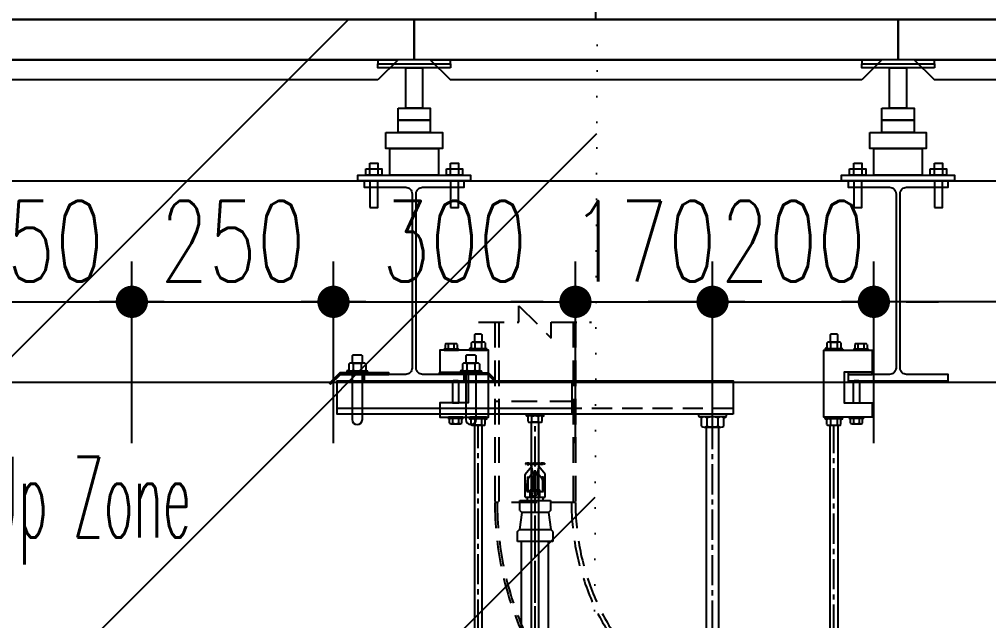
# Model space of a CAD drawing. Header units: millimetres. Extents: x -192235 to 515711, y 45168 to 947868.
# Drawn here: x 115711 to 116912, y 465955 to 466700 of the extents above; entities that cross this region are included whole.
import ezdxf
from ezdxf.enums import TextEntityAlignment as Align

# ---------------------------------------------------------------- set-up
doc = ezdxf.new("R2010")
doc.units = ezdxf.units.MM
doc.header["$LTSCALE"] = 1000
doc.header["$PDMODE"] = 1
for name, pattern in [('CENTER2', [1.125, 0.75, -0.125, 0.125, -0.125]), ('DOT2', [3.175, 0, -3.175]), ('HIDDEN', [0.375, 0.25, -0.125]), ('HIDDEN2', [4.7625, 3.175, -1.5875])]:
    doc.linetypes.add(name, pattern=pattern)
for name, color, linetype in [('0-LEVEL LINE', 4, 'DOT2'), ('0-tool', 1, 'Continuous'), ('FS-EQ', 10, 'Continuous'), ('FS-LINE', 10, 'Continuous'), ('FS-Support-1', 2, 'Continuous'), ('Hook-up', 130, 'HIDDEN2'), ('M-DIM', 1, 'Continuous'), ('SM-SEC-Cm$0$SUPPORT', 2, 'Continuous'), ('SUPPORT', 2, 'Continuous'), ('TPH12-SEC-@20-1$0$KABE1', 252, 'Continuous'), ('TPH12-SEC-@20-1$0$STEEL-NEDA', 252, 'Continuous'), ('TPH12-SEC-@20-1$0$STEEL3', 252, 'Continuous'), ('YCD-Xfa-Sec-24$0$Raised Floor', 1, 'Continuous')]:
    doc.layers.add(name, color=color, linetype=linetype)
doc.styles.add('aa-txt', font='simplex.shx', dxfattribs={"width": 0.7, "bigfont": 'chineset.shx'})
doc.styles.add('ROMAND', font='romand', dxfattribs={"height": 5})
doc.dimstyles.new('50-DIM', dxfattribs={"dimscale": 50, "dimtxt": 2, "dimasz": 0.8, "dimexe": 1, "dimexo": 1, "dimgap": 0.5, "dimtad": 1, "dimdec": 0, "dimdsep": 46, "dimtxsty": 'aa-txt', "dimblk": 'DOT', "dimcen": 5, "dimclrd": 256, "dimclre": 256, "dimclrt": 256, "dimadec": 0, "dimazin": 0, "dimtfac": 1, "dimtdec": 0, "dimtix": 1, "dimtmove": 2, "dimatfit": 3, "dimldrblk": 'DOT', "dimfxl": 1, "dimtolj": 1, "dimtzin": 0, "dimarcsym": 0})

# ---------------------------------------------------------------- blocks, each defined once
blk = doc.blocks.new('TPH12-SEC-@20-1')
at = {"layer": 'TPH12-SEC-@20-1$0$KABE1'}
blk.add_lwpolyline([(115600, 466700), (115600, 466500), (119200, 466500), (119200, 466700), (115600, 466700)], dxfattribs=at)
at = {"layer": 'TPH12-SEC-@20-1$0$STEEL-NEDA'}
for points in [[(116262, 466500), (116138, 466500), (116138, 466492), (116189.5, 466492, -0.414214), (116197.5, 466484), (116197.5, 466268, -0.414214), (116189.5, 466260), (116138, 466260), (116138, 466252), (116262, 466252), (116262, 466260), (116210.5, 466260, -0.414214), (116202.5, 466268), (116202.5, 466484, -0.414214), (116210.5, 466492), (116262, 466492)], [(116862, 466500), (116738, 466500), (116738, 466492), (116789.5, 466492, -0.414214), (116797.5, 466484), (116797.5, 466268, -0.414214), (116789.5, 466260), (116738, 466260), (116738, 466252), (116862, 466252), (116862, 466260), (116810.5, 466260, -0.414214), (116802.5, 466268), (116802.5, 466484, -0.414214), (116810.5, 466492), (116862, 466492)]]:
    blk.add_lwpolyline(points, format="xyb", close=True, dxfattribs=at)
at = {"layer": 'TPH12-SEC-@20-1$0$STEEL3'}
blk.add_line((130000, 466250), (115000, 466250), dxfattribs=at)
blk = doc.blocks.new('DOT')
at = {"color": 0}
blk.add_line((-1, 0), (1, 0), dxfattribs=at)
at = {"color": 3, "const_width": 0.5}
blk.add_lwpolyline([(-0.25, 0, 1), (0.25, 0, 1)], format="xyb", close=True, dxfattribs=at)
blk = doc.blocks.new('*D211')
at = {"layer": 'DEFPOINTS', "color": 0, "transparency": 16777216}
for p in [(116100, 466350), (115850, 466125), (116100, 466125)]:
    blk.add_point(p, dxfattribs=at)
at = {"layer": 'M-DIM', "lineweight": -2, "transparency": 16777216}
for p, q in [((115850, 466175), (115850, 466400)), ((116100, 466175), (116100, 466400)), ((115890, 466350), (116060, 466350))]:
    blk.add_line(p, q, dxfattribs=at)
at = {"layer": 'M-DIM', "lineweight": -2, "transparency": 16777216, "xscale": 40, "yscale": 40, "zscale": 40, "rotation": 180}
blk.add_blockref('DOT', (115850, 466350), dxfattribs=at)
at = {"layer": 'M-DIM', "lineweight": -2, "transparency": 16777216, "xscale": 40, "yscale": 40, "zscale": 40}
blk.add_blockref('DOT', (116100, 466350), dxfattribs=at)
at = {"layer": 'M-DIM', "transparency": 16777216, "insert": (115975, 466425), "char_height": 100, "attachment_point": 5, "style": 'aa-txt'}
blk.add_mtext('\\A1;250', dxfattribs=at)
blk = doc.blocks.new('_Dot')
at = {"color": 0, "linetype": 'ByBlock', "lineweight": -2}
blk.add_line((-0.5, 0), (-1, 0), dxfattribs=at)
at = {"color": 0, "linetype": 'ByBlock', "const_width": 0.5}
blk.add_lwpolyline([(-0.25, 0, 1), (0.25, 0, 1)], format="xyb", close=True, dxfattribs=at)
blk = doc.blocks.new('*D213')
at = {"layer": 'DEFPOINTS', "color": 0, "transparency": 16777216}
for p in [(115850, 466350), (115600, 466125), (115850, 466125)]:
    blk.add_point(p, dxfattribs=at)
at = {"layer": 'M-DIM', "lineweight": -2, "transparency": 16777216}
for p, q in [((115600, 466175), (115600, 466400)), ((115850, 466175), (115850, 466400)), ((115640, 466350), (115810, 466350))]:
    blk.add_line(p, q, dxfattribs=at)
at = {"layer": 'M-DIM', "lineweight": -2, "transparency": 16777216, "xscale": 40, "yscale": 40, "zscale": 40, "rotation": 180}
blk.add_blockref('DOT', (115600, 466350), dxfattribs=at)
at = {"layer": 'M-DIM', "lineweight": -2, "transparency": 16777216, "xscale": 40, "yscale": 40, "zscale": 40}
blk.add_blockref('DOT', (115850, 466350), dxfattribs=at)
at = {"layer": 'M-DIM', "transparency": 16777216, "insert": (115725, 466425), "char_height": 100, "attachment_point": 5, "style": 'aa-txt'}
blk.add_mtext('\\A1;250', dxfattribs=at)
blk = doc.blocks.new('Nut-M10')
for p, q in [((-10.9, 1.5), (-10.9, 0.5)), ((-8.7, 2.8), (-10.6, 2)), ((-10.4, 2), (10.4, 2)), ((-10.4, 0), (10.4, 0)), ((-8.7, 9.2), (-8.7, 2.8)), ((6.5, 10), (-6.5, 10)), ((-4.3, 9.2), (-4.3, 2.8)), ((4.3, 2.8), (4.3, 9.2)), ((8.7, 9.2), (8.7, 2.8)), ((8.7, 2.8), (10.6, 2)), ((10.9, 1.5), (10.9, 0.5))]:
    blk.add_line(p, q)
for centre, radius, start, end in [((-10.4, 1.5), 0.5, 90, 180), ((-10.4, 0.5), 0.5, 180, 270), ((-6.5, 6.7), 3.33, 49.441, 130.559), ((-6.5, 5.3), 3.33, 229.441, 310.559), ((0, -2.1), 12.1, 69.065, 110.935), ((0, 14.1), 12.1, 249.065, 290.935), ((6.5, 6.7), 3.33, 49.441, 130.559), ((6.5, 5.3), 3.33, 229.441, 310.559), ((10.4, 1.5), 0.5, 0, 90), ((10.4, 0.5), 0.5, 270, 0)]:
    blk.add_arc(centre, radius, start, end)
blk = doc.blocks.new('Nut-M8')
for p, q in [((-8.9, 1.2), (-8.9, 0.4)), ((-7.5, 2.2), (-8.7, 1.5)), ((-8.5, 1.6), (8.6, 1.6)), ((-8.5, 0), (8.6, 0)), ((-7.5, 7.3), (-7.5, 2.2)), ((5.6, 8), (-5.6, 8)), ((-3.8, 7.3), (-3.8, 2.2)), ((3.8, 2.2), (3.8, 7.3)), ((7.5, 7.3), (7.5, 2.2)), ((7.5, 2.2), (8.7, 1.5)), ((9, 1.2), (9, 0.4))]:
    blk.add_line(p, q)
for centre, radius, start, end in [((-8.5, 1.2), 0.4, 90, 180), ((-8.5, 0.4), 0.4, 180, 270), ((-5.6, 5), 3.03, 51.7868, 128.2132), ((-5.6, 4.6), 3.03, 231.7868, 308.2132), ((0, -3.2), 11.2, 70.3471, 109.6529), ((0, 12.8), 11.2, 250.3471, 289.6529), ((5.6, 5), 3.03, 51.7868, 128.2132), ((5.6, 4.6), 3.03, 231.7868, 308.2132), ((8.6, 1.2), 0.4, 0, 90), ((8.6, 0.4), 0.4, 270, 0)]:
    blk.add_arc(centre, radius, start, end)
blk = doc.blocks.new('HG-S-r')
blk.add_lwpolyline([(0.87, 5), (0.77, 4.9), (0.77, 4), (1.73, 4), (1.73, 4.9), (1.63, 5)], close=True)
blk.add_lwpolyline([(-0.5, 0.3), (0, 0.3), (0, -3.5), (-3.5, -3.5), (-3.5, -5.3), (2.5, -5.3), (2.5, 3), (-3.5, 3), (-3.5, 0.3), (-0.5, 0.3), (-0.5, 0), (-3.5, 0), (-3.5, 0.3)])
at = {"xscale": 0.1, "yscale": 0.1, "zscale": 0.1}
for name, p in [('Nut-M8', (-2.1, 3)), ('Nut-M10', (1.25, 3))]:
    blk.add_blockref(name, p, dxfattribs=at)
at = {"xscale": 0.1, "yscale": 0.1, "zscale": 0.1, "rotation": 180}
for name, p in [('Nut-M8', (-1.55, -5.3)), ('Nut-M10', (1.25, -5.3))]:
    blk.add_blockref(name, p, dxfattribs=at)
blk = doc.blocks.new('*D216')
at = {"layer": 'DEFPOINTS', "color": 0, "transparency": 16777216}
for p in [(116400, 466350), (116100, 466125), (116400, 466125)]:
    blk.add_point(p, dxfattribs=at)
at = {"layer": 'M-DIM', "lineweight": -2, "transparency": 16777216}
for p, q in [((116100, 466175), (116100, 466400)), ((116400, 466175), (116400, 466400)), ((116140, 466350), (116360, 466350))]:
    blk.add_line(p, q, dxfattribs=at)
at = {"layer": 'M-DIM', "lineweight": -2, "transparency": 16777216, "xscale": 40, "yscale": 40, "zscale": 40, "rotation": 180}
blk.add_blockref('DOT', (116100, 466350), dxfattribs=at)
at = {"layer": 'M-DIM', "lineweight": -2, "transparency": 16777216, "xscale": 40, "yscale": 40, "zscale": 40}
blk.add_blockref('DOT', (116400, 466350), dxfattribs=at)
at = {"layer": 'M-DIM', "transparency": 16777216, "insert": (116250, 466425), "char_height": 100, "attachment_point": 5, "style": 'aa-txt'}
blk.add_mtext('\\A1;300', dxfattribs=at)
blk = doc.blocks.new('HG-S-l')
blk.add_lwpolyline([(-1.63, 5), (-1.73, 4.9), (-1.73, 4), (-0.77, 4), (-0.77, 4.9), (-0.87, 5)], close=True)
blk.add_lwpolyline([(0.5, 0.3), (0, 0.3), (0, -3.5), (3.5, -3.5), (3.5, -5.3), (-2.5, -5.3), (-2.5, 3), (3.5, 3), (3.5, 0.3), (0.5, 0.3), (0.5, 0), (3.5, 0), (3.5, 0.3)])
at = {"xscale": 0.1, "yscale": 0.1, "zscale": 0.1}
for name, p in [('Nut-M10', (-1.25, 3)), ('Nut-M8', (2.1, 3))]:
    blk.add_blockref(name, p, dxfattribs=at)
at = {"xscale": 0.1, "yscale": 0.1, "zscale": 0.1, "rotation": 180}
for name, p in [('Nut-M10', (-1.25, -5.3)), ('Nut-M8', (1.55, -5.3))]:
    blk.add_blockref(name, p, dxfattribs=at)
blk = doc.blocks.new('*D235')
at = {"layer": 'DEFPOINTS', "color": 0, "transparency": 16777216}
for p in [(116770, 466350), (116770, 466125), (117270, 466125)]:
    blk.add_point(p, dxfattribs=at)
at = {"layer": 'M-DIM', "lineweight": -2, "transparency": 16777216}
for p, q in [((116770, 466175), (116770, 466400)), ((117270, 466175), (117270, 466400)), ((117230, 466350), (116810, 466350))]:
    blk.add_line(p, q, dxfattribs=at)
at = {"layer": 'M-DIM', "lineweight": -2, "transparency": 16777216, "xscale": 40, "yscale": 40, "zscale": 40, "rotation": 180}
blk.add_blockref('DOT', (116770, 466350), dxfattribs=at)
at = {"layer": 'M-DIM', "lineweight": -2, "transparency": 16777216, "xscale": 40, "yscale": 40, "zscale": 40}
blk.add_blockref('DOT', (117270, 466350), dxfattribs=at)
at = {"layer": 'M-DIM', "transparency": 16777216, "insert": (117020, 466425), "char_height": 100, "attachment_point": 5, "style": 'aa-txt'}
blk.add_mtext('\\A1;500', dxfattribs=at)
blk = doc.blocks.new('*D237')
at = {"layer": 'DEFPOINTS', "color": 0, "transparency": 16777216}
for p in [(116570, 466350), (116400, 466125), (116570, 466125)]:
    blk.add_point(p, dxfattribs=at)
at = {"layer": 'M-DIM', "lineweight": -2, "transparency": 16777216}
for p, q in [((116400, 466175), (116400, 466400)), ((116570, 466175), (116570, 466400)), ((116360, 466350), (116320, 466350)), ((116400, 466350), (116570, 466350)), ((116610, 466350), (116650, 466350))]:
    blk.add_line(p, q, dxfattribs=at)
at = {"layer": 'M-DIM', "lineweight": -2, "transparency": 16777216, "xscale": 40, "yscale": 40, "zscale": 40}
blk.add_blockref('DOT', (116400, 466350), dxfattribs=at)
at = {"layer": 'M-DIM', "lineweight": -2, "transparency": 16777216, "xscale": 40, "yscale": 40, "zscale": 40, "rotation": 180}
blk.add_blockref('DOT', (116570, 466350), dxfattribs=at)
at = {"layer": 'M-DIM', "transparency": 16777216, "insert": (116485, 466425), "char_height": 100, "attachment_point": 5, "style": 'aa-txt'}
blk.add_mtext('\\A1;170', dxfattribs=at)
blk = doc.blocks.new('SP-H-1')
at = {"layer": 'FS-EQ'}
for p, q in [((-1.21, 9.66), (-1.21, 9.57)), ((-1.21, 9.66), (-1.13, 9.66)), ((-1.13, 9.66), (-1.13, 9.57)), ((-1.13, 9.63), (-1.13, 9.57)), ((-0.99, 9.62), (-0.77, 9.61)), ((-0.99, 9.62), (-0.99, 9.53)), ((-0.83, 9.7), (0.83, 9.7)), ((-0.14, 9.6), (-0.13, 9.66)), ((0.14, 9.6), (0.13, 9.66)), ((0.99, 9.62), (0.77, 9.61)), ((0.99, 9.62), (0.99, 9.53)), ((1.13, 9.66), (1.13, 9.57)), ((1.22, 9.66), (1.13, 9.66)), ((1.13, 9.63), (1.13, 9.57)), ((1.22, 9.66), (1.22, 9.57)), ((-1.24, 8.35), (-0.45, 9.3)), ((-1.21, 9.57), (-1.13, 9.57)), ((-0.99, 9.53), (-0.77, 9.52)), ((-0.3, 8.55), (-0.79, 7.9)), ((-0.77, 9.61), (-0.77, 9.52)), ((-0.62, 9.61), (-0.35, 9.61)), ((-0.62, 9.61), (-0.62, 9.52)), ((-0.62, 9.52), (-0.35, 9.52)), ((-0.35, 9.61), (-0.35, 9.52)), ((-0.32, 8.6), (0.32, 8.6)), ((-0.3, 8.55), (0.3, 8.55)), ((-0.14, 9.61), (0.14, 9.61)), ((-0.14, 9.61), (-0.14, 9.52)), ((-0.14, 9.52), (0.14, 9.52)), ((0.14, 9.61), (0.14, 9.52)), ((0.3, 8.55), (0.79, 7.9)), ((0.35, 9.61), (0.35, 9.52)), ((0.62, 9.61), (0.35, 9.61)), ((0.62, 9.52), (0.35, 9.52)), ((1.24, 8.35), (0.45, 9.3)), ((0.62, 9.61), (0.62, 9.52)), ((0.77, 9.61), (0.77, 9.52)), ((0.99, 9.53), (0.77, 9.52)), ((1.22, 9.57), (1.13, 9.57)), ((1.22, 9.6), (1.22, 9.57)), ((-1.25, 5.5), (-1.25, 8.29)), ((-1.02, 6.2), (-1.24, 8.25)), ((-0.9, 8.07), (-0.9, 6.2)), ((-0.25, 8.16), (-0.25, 6.4)), ((0.25, 8.16), (0.25, 6.4)), ((0.9, 8.1), (0.9, 6.2)), ((1.03, 6.2), (1.24, 8.25)), ((1.25, 5.5), (1.25, 8.29)), ((-1.02, 6.2), (1.03, 6.2)), ((-0.6, 5.5), (-0.6, 6.4)), ((-0.6, 6.4), (0.6, 6.4)), ((0.6, 5.5), (0.6, 6.4)), ((-1.9, 5.1), (1.9, 5.1)), ((-1.25, 5.5), (1.25, 5.5))]:
    blk.add_line(p, q, dxfattribs=at)
for centre, radius, start, end in [((-0.93, 8.75), 0.955, 84.0829, 107.6622), ((-0.92, 9.1), 0.592, 87.634, 110.8646), ((-0.74, 9.01), 0.681, 107.7143, 125.0736), ((-0.75, 9.26), 0.433, 91.8537, 123.1257), ((-0.83, 9.35), 0.347, 78.6251, 99.8563), ((-0.49, 9.38), 0.315, 104.4487, 153.9759), ((-0.6, 9.46), 0.226, 88.1263, 139.7268), ((-0.46, 9.49), 0.204, 100.0382, 141.9173), ((-0.56, 8.91), 0.784, 84.9677, 92.2638), ((-0.26, 9.6), 0.0861, 105.0543, 169.5675), ((-0.09, 9.48), 0.262, 131.7568, 170.5499), ((-0.23, 9.53), 0.161, 53.7998, 110.9693), ((-0.21, 9.56), 0.123, 53.4161, 115.819), ((0.23, 9.53), 0.161, 69.0307, 126.2002), ((0.21, 9.56), 0.123, 64.181, 126.5839), ((0.09, 9.48), 0.262, 9.4501, 48.2432), ((0.26, 9.6), 0.0861, 10.4325, 74.9457), ((0.56, 8.91), 0.784, 87.7362, 95.0323), ((0.46, 9.49), 0.204, 38.0827, 79.9618), ((0.49, 9.38), 0.315, 26.0241, 75.5513), ((0.6, 9.46), 0.226, 40.2732, 91.8737), ((0.83, 9.35), 0.347, 80.1437, 101.3749), ((0.75, 9.26), 0.433, 56.8743, 88.1463), ((0.93, 8.75), 0.955, 72.3378, 95.9171), ((0.92, 9.1), 0.592, 69.1354, 92.366), ((0.74, 9.01), 0.681, 54.9264, 72.2857), ((2.27, 9.44), 2.72, 178.7323, 199.1653), ((-0.03, 8.43), 0.184, 139.0501, 221.9684), ((0.03, 8.43), 0.184, 318.6569, 40.9499), ((-2.27, 9.44), 2.72, 340.8347, 1.2677), ((-1.11, 8.29), 0.139, 157.0298, 197.1193), ((-0.51, 7.64), 0.388, 136.5249, 182.9908), ((0, 8.12), 0.254, 10.4828, 169.5172), ((0.51, 7.64), 0.388, 357.0092, 43.4751), ((1.11, 8.29), 0.139, 342.8807, 22.9702), ((-1.24, 5.27), 0.303, 326.9119, 50.7686), ((1.33, 5.25), 0.371, 138.0713, 204.2482)]:
    blk.add_arc(centre, radius, start, end, dxfattribs=at)
at = {"layer": 'FS-LINE'}
for p, q in [((-1.9, 3.85), (-1.9, 5.1)), ((-1.9, 5.1), (1.9, 5.1)), ((1.9, 5.1), (1.9, 3.85)), ((-1.9, 3.85), (-1.65, 3.6)), ((1.9, 3.85), (1.65, 3.6)), ((-1.65, 3.6), (-1.95, 1.5)), ((1.65, 3.6), (1.95, 1.5)), ((-2.2, 1.25), (-1.95, 1.5)), ((-2.2, 0), (-2.2, 1.25)), ((2.2, 1.25), (1.95, 1.5)), ((2.2, 1.25), (2.2, 0)), ((2.2, 0), (-2.2, 0))]:
    blk.add_line(p, q, dxfattribs=at)
for points in [[(1.65, 3.6), (-1.65, 3.6)], [(-1.95, 1.5), (1.95, 1.5)]]:
    blk.add_lwpolyline(points, dxfattribs=at)
at = {"layer": 'FS-EQ', "style": 'ROMAND'}
blk.add_text('V27', height=0.35, rotation=180, dxfattribs=at).set_placement((0.01, 5.84), align=Align.MIDDLE)
blk = doc.blocks.new('Nut-M12')
for p, q in [((-13, 1.8), (-13, 0.6)), ((-10.4, 3.3), (-12.6, 2.3)), ((-12.4, 2.4), (12.4, 2.4)), ((-12.4, 0), (12.4, 0)), ((-10.4, 11), (-10.4, 3.3)), ((7.8, 12), (-7.8, 12)), ((-5.2, 11), (-5.2, 3.3)), ((5.2, 3.3), (5.2, 11)), ((10.4, 11), (10.4, 3.3)), ((10.4, 3.3), (12.6, 2.3)), ((13, 1.8), (13, 0.6))]:
    blk.add_line(p, q)
for centre, radius, start, end in [((-12.4, 1.8), 0.6, 90, 180), ((-12.4, 0.6), 0.6, 180, 270), ((-7.8, 8), 4.03, 49.8296, 130.1704), ((-7.8, 6.4), 4.03, 229.8296, 310.1704), ((0, -2.7), 14.7, 69.2784, 110.7216), ((0, 17.1), 14.7, 249.2784, 290.7216), ((7.8, 8), 4.03, 49.8296, 130.1704), ((7.8, 6.4), 4.03, 229.8296, 310.1704), ((12.4, 1.8), 0.6, 0, 90), ((12.4, 0.6), 0.6, 270, 0)]:
    blk.add_arc(centre, radius, start, end)
blk = doc.blocks.new('FS-L25-R-150')
at = {"layer": 'FS-LINE'}
h = blk.add_hatch(dxfattribs=at)
h.set_pattern_fill('ANSI31', color=1, scale=15, style=0)
h.set_pattern_definition([(45, (139978.326, 401638.76), (-33.67596, 33.67596), [])])
edge = h.paths.add_edge_path()
edge.add_arc((175750, 465660.2), 30.2, 90, 270)
edge.add_arc((175750, 465645.1), 15.1, 270, 450)
edge.add_arc((175750, 465675.2), 15.1, 90, 270, ccw=False)
at = {"layer": 'FS-LINE', "color": 1, "linetype": 'CENTER2', "ltscale": 0.05}
for p, q in [((175750, 465710.3), (175750, 466150)), ((175750, 465610), (175750, 465710.3)), ((175800.2, 465660.2), (175699.8, 465660.2))]:
    blk.add_line(p, q, dxfattribs=at)
at = {"layer": 'FS-LINE'}
for p, q in [((175733.3, 465711.5), (175733.3, 466053)), ((175766.7, 465711.5), (175766.7, 466053)), ((175733.3, 465695.5), (175730.3, 465689)), ((175766.7, 465695.5), (175769.7, 465689))]:
    blk.add_line(p, q, dxfattribs=at)
blk.add_lwpolyline([(175728.5, 465695.5), (175771.5, 465695.5), (175771.5, 465711.5), (175728.5, 465711.5)], close=True, dxfattribs=at)
blk.add_lwpolyline([(175750, 465690.3, 1), (175750, 465660.2, -1), (175750, 465630, -1)], format="xyb", close=True, dxfattribs=at)
for radius in [35, 30.2]:
    blk.add_circle((175750, 465660.2), radius, dxfattribs=at)
at = {"layer": 'FS-Support-1', "linetype": 'HIDDEN', "ltscale": 0.1}
blk.add_line((175795.5, 466217.7), (175504.5, 466217.7), dxfattribs=at)
at = {"layer": 'FS-Support-1', "linetype": 'CENTER2', "ltscale": 0.05}
blk.add_line((175750, 465752), (175750, 466200.7), dxfattribs=at)
at = {"layer": 'FS-Support-1'}
for points in [[(175496.5, 466248), (175508.5, 466260), (175568.5, 466260), (175568.5, 466262), (175507.7, 466262), (175495.1, 466249.4), (175496.5, 466248)], [(175699.2, 466252.2), (175691.5, 466260), (175631.5, 466260), (175631.5, 466262), (175692.3, 466262), (175700.6, 466253.7), (175699.2, 466252.2)]]:
    blk.add_lwpolyline(points, dxfattribs=at)
at = {"layer": 'FS-Support-1', "ltscale": 0.1}
blk.add_lwpolyline([(175795.5, 466210.7), (175504.5, 466210.7), (175504.5, 466252), (175795.5, 466252)], close=True, dxfattribs=at)
at = {"layer": 'FS-Support-1'}
for points in [[(175535.8, 466204.3), (175535.8, 466260), (175523.1, 466260), (175523.1, 466204.3, 1)], [(175676.8, 466204.3), (175676.8, 466260), (175664.1, 466260), (175664.1, 466204.3, 1)]]:
    blk.add_lwpolyline(points, format="xyb", close=True, dxfattribs=at)
blk.add_lwpolyline([(175745.2, 465752), (175754.8, 465752), (175754.8, 466200.7), (175745.2, 466200.7)], close=True, dxfattribs=at)
at = {"layer": 'SUPPORT', "linetype": 'CENTER2', "ltscale": 0.05}
blk.add_line((175719.8, 465702), (175780.2, 465702), dxfattribs=at)
at = {"layer": 'SUPPORT'}
for points in [[(175524.1, 466284), (175523.1, 466283), (175523.1, 466274), (175535.8, 466274), (175535.8, 466283), (175534.8, 466284)], [(175665.1, 466284), (175664.1, 466283), (175664.1, 466274), (175676.8, 466274), (175676.8, 466283), (175675.8, 466284)], [(175772.8, 465739), (175727.2, 465739), (175716.8, 465733), (175716.8, 465687), (175713.8, 465687), (175713.8, 465734.7), (175726.4, 465742), (175773.6, 465742), (175786.2, 465734.7), (175786.2, 465687), (175783.2, 465687), (175783.2, 465733)], [(175753.8, 465719), (175754.8, 465720), (175754.8, 465729), (175745.2, 465729), (175745.2, 465720), (175746.2, 465719)], [(175719.8, 465698.1), (175719.8, 465706), (175780.2, 465706), (175780.2, 465698.1)], [(175804.2, 465705), (175803.2, 465706), (175794.2, 465706), (175794.2, 465698.1), (175803.2, 465698.1), (175804.2, 465699.1)]]:
    blk.add_lwpolyline(points, close=True, dxfattribs=at)
blk.add_lwpolyline([(175783.2, 465660.2, -1), (175716.8, 465660.2), (175716.8, 465717), (175719.8, 465717), (175719.8, 465660.2, 1), (175780.2, 465660.2), (175780.2, 465717), (175783.2, 465717)], format="xyb", close=True, dxfattribs=at)
at = {"layer": 'FS-LINE', "xscale": 10, "yscale": 10, "zscale": 10}
blk.add_blockref('SP-H-1', (175750, 466053), dxfattribs=at)
at = {"layer": 'SUPPORT'}
for name, p in [('Nut-M12', (175529.5, 466262)), ('Nut-M12', (175670.5, 466262)), ('Nut-M10', (175750, 465742))]:
    blk.add_blockref(name, p, dxfattribs=at)
for name, p, rotation in [('Nut-M10', (175750, 466210.7), 180), ('Nut-M10', (175750, 465739), 180), ('Nut-M8', (175713.8, 465702), 90), ('Nut-M8', (175786.2, 465702), 270)]:
    blk.add_blockref(name, p, dxfattribs=dict(at, rotation=rotation))
blk = doc.blocks.new('SP-L25-25')
at = {"layer": 'FS-LINE'}
blk.add_blockref('FS-L25-R-150', (-59400, 0), dxfattribs=at)
blk = doc.blocks.new('YCD-Xfa-Sec-24')
at = {"layer": 'YCD-Xfa-Sec-24$0$Raised Floor'}
for points in [[(593200, 396700), (592600, 396700), (592600, 396650), (593200, 396650)], [(593800, 396700), (593200, 396700), (593200, 396650), (593800, 396650)], [(594400, 396700), (593800, 396700), (593800, 396650), (594400, 396650)], [(592645, 396625), (593155, 396625), (593180, 396650), (592620, 396650)], [(593155, 396650), (593245, 396650), (593245, 396645), (593155, 396645)], [(593245, 396625), (593755, 396625), (593780, 396650), (593220, 396650)], [(593755, 396650), (593845, 396650), (593845, 396645), (593755, 396645)], [(593845, 396625), (594355, 396625), (594380, 396650), (593820, 396650)], [(593155, 396640), (593245, 396640), (593245, 396645), (593155, 396645)], [(593210.5, 396640), (593189.5, 396640), (593189.5, 396590), (593210.5, 396590)], [(593755, 396640), (593845, 396640), (593845, 396645), (593755, 396645)], [(593810.5, 396640), (593789.5, 396640), (593789.5, 396590), (593810.5, 396590)], [(593220, 396590), (593180, 396590), (593180, 396575), (593220, 396575)], [(593820, 396590), (593780, 396590), (593780, 396575), (593820, 396575)], [(593220, 396575), (593180, 396575), (593180, 396560), (593220, 396560)], [(593820, 396575), (593780, 396575), (593780, 396560), (593820, 396560)], [(593235, 396560), (593165, 396560), (593165, 396540), (593235, 396540)], [(593835, 396560), (593765, 396560), (593765, 396540), (593835, 396540)], [(593230, 396540), (593170, 396540), (593170, 396507), (593230, 396507)], [(593830, 396540), (593770, 396540), (593770, 396507), (593830, 396507)], [(593160, 396515), (593140, 396515), (593140, 396507), (593160, 396507)], [(593155, 396522), (593145, 396522), (593145, 396507), (593155, 396507)], [(593260, 396515), (593240, 396515), (593240, 396507), (593260, 396507)], [(593255, 396522), (593245, 396522), (593245, 396507), (593255, 396507)], [(593760, 396515), (593740, 396515), (593740, 396507), (593760, 396507)], [(593755, 396522), (593745, 396522), (593745, 396507), (593755, 396507)], [(593860, 396515), (593840, 396515), (593840, 396507), (593860, 396507)], [(593855, 396522), (593845, 396522), (593845, 396507), (593855, 396507)], [(593130, 396500), (593270, 396500), (593270, 396507), (593130, 396507)], [(593730, 396500), (593870, 396500), (593870, 396507), (593730, 396507)], [(593155, 396467), (593145, 396467), (593145, 396500), (593155, 396500)], [(593255, 396467), (593245, 396467), (593245, 396500), (593255, 396500)], [(593755, 396467), (593745, 396467), (593745, 396500), (593755, 396500)], [(593855, 396467), (593845, 396467), (593845, 396500), (593855, 396500)]]:
    blk.add_lwpolyline(points, close=True, dxfattribs=at)
blk = doc.blocks.new('Nut-M16')
for p, q in [((-13.9, 14.7), (-13.9, 4.4)), ((10.4, 16), (-10.4, 16)), ((-6.9, 14.7), (-6.9, 4.4)), ((6.9, 4.4), (6.9, 14.7)), ((13.9, 14.7), (13.9, 4.4)), ((-17.3, 2.4), (-17.3, 0.8)), ((-13.9, 4.4), (-16.8, 3.1)), ((-16.5, 3.2), (16.4, 3.2)), ((-16.5, 0), (16.4, 0)), ((13.9, 4.4), (16.8, 3.1)), ((17.2, 2.4), (17.2, 0.8))]:
    blk.add_line(p, q)
for centre, radius, start, end in [((-10.4, 10.6), 5.43, 50.3167, 129.6833), ((0, -3.8), 19.8, 69.5452, 110.4548), ((10.4, 10.6), 5.42, 50.3167, 129.6833), ((-16.5, 2.4), 0.8, 90, 180), ((-16.5, 0.8), 0.8, 180, 270), ((-10.4, 8.6), 5.43, 230.3167, 309.6833), ((0, 23), 19.8, 249.5452, 290.4548), ((10.4, 8.6), 5.42, 230.3167, 309.6833), ((16.4, 2.4), 0.8, 0, 90), ((16.4, 0.8), 0.8, 270, 0)]:
    blk.add_arc(centre, radius, start, end)
blk = doc.blocks.new('*D396')
at = {"layer": 'DEFPOINTS', "color": 0, "transparency": 16777216}
for p in [(116770, 466350), (116570, 466125), (116770, 466125)]:
    blk.add_point(p, dxfattribs=at)
at = {"layer": 'M-DIM', "lineweight": -2, "transparency": 16777216}
for p, q in [((116570, 466175), (116570, 466400)), ((116770, 466175), (116770, 466400)), ((116530, 466350), (116490, 466350)), ((116570, 466350), (116770, 466350)), ((116810, 466350), (116850, 466350))]:
    blk.add_line(p, q, dxfattribs=at)
at = {"layer": 'M-DIM', "lineweight": -2, "transparency": 16777216, "xscale": 40, "yscale": 40, "zscale": 40}
blk.add_blockref('DOT', (116570, 466350), dxfattribs=at)
at = {"layer": 'M-DIM', "lineweight": -2, "transparency": 16777216, "xscale": 40, "yscale": 40, "zscale": 40, "rotation": 180}
blk.add_blockref('DOT', (116770, 466350), dxfattribs=at)
at = {"layer": 'M-DIM', "transparency": 16777216, "insert": (116670, 466425), "char_height": 100, "attachment_point": 5, "style": 'aa-txt'}
blk.add_mtext('\\A1;200', dxfattribs=at)

msp = doc.modelspace()

# ---------------------------------------------------------------- block references
msp.add_blockref('TPH12-SEC-@20-1', (0, 0))

# ---------------------------------------------------------------- next in the draw order: hatches: boundary and pattern name
at = {"layer": '0-LEVEL LINE', "ltscale": 0.01}
h = msp.add_hatch(dxfattribs=at)
h.set_pattern_fill('ANSI31', color=256, scale=100)
h.set_pattern_definition([(45, (6383.86, -4e-08), (-224.5064, 224.5064), [])])
h.paths.add_polyline_path([(115051.34555, 466700), (116427.11127, 466700), (116423.28964, 465850), (115047.52391, 465850)])

# ---------------------------------------------------------------- next in the draw order: linework, layer by layer
msp.add_lwpolyline([(115051.34555, 466700), (116427.11127, 466700), (116423.28964, 465850), (115047.52391, 465850)], close=True, dxfattribs=at)
at = {"layer": '0-tool'}
msp.add_lwpolyline([(116425.20045, 469500), (118140, 469500), (118140, 466700), (116425.20045, 466700)], close=True, dxfattribs=at)
at = {"layer": 'Hook-up', "ltscale": 0.01}
for p, q in [((116300, 466325), (116300, 466101.4)), ((116305, 466325), (116305, 466101.4)), ((116397, 466325), (116397, 466101.4)), ((116400, 466325), (116400, 466101.4)), ((116400, 466226.4), (116300, 466226.4)), ((116400, 466101.4), (116300, 466101.4))]:
    msp.add_line(p, q, dxfattribs=at)
msp.add_lwpolyline([(116280, 466325), (116330, 466325), (116330, 466345), (116370, 466305), (116370, 466325), (116420, 466325)], dxfattribs=at)
for radius in [400, 397, 305, 300]:
    msp.add_arc((116700, 466101.4), radius, 180, 270, dxfattribs=at)
at = {"layer": 'SM-SEC-Cm$0$SUPPORT'}
for points in [[(116274.7375, 465550), (116284.2625, 465550), (116284.2625, 466197), (116274.7375, 466197)], [(116725.2625, 465600), (116715.7375, 465600), (116715.7375, 466197), (116725.2625, 466197)]]:
    msp.add_lwpolyline(points, close=True, dxfattribs=at)
at = {"layer": 'SUPPORT', "linetype": 'HIDDEN', "ltscale": 0.1}
msp.add_line((116595.5, 466217.7), (116104.5, 466217.7), dxfattribs=at)
at = {"layer": 'SUPPORT', "linetype": 'CENTER2', "ltscale": 0.05}
for p, q in [((116279.5, 465550), (116279.5, 466197)), ((116570, 465830), (116570, 466194.7)), ((116720.5, 465600), (116720.5, 466197))]:
    msp.add_line(p, q, dxfattribs=at)
at = {"layer": 'SUPPORT', "ltscale": 0.1}
msp.add_lwpolyline([(116595.5, 466210.7), (116104.5, 466210.7), (116104.5, 466252), (116595.5, 466252)], close=True, dxfattribs=at)
at = {"layer": 'SUPPORT'}
for points in [[(116248.53025, 466252), (116247.53025, 466251), (116247.53025, 466225), (116255.46975, 466225), (116255.46975, 466251), (116254.46975, 466252)], [(116745.53025, 466252), (116744.53025, 466251), (116744.53025, 466225), (116752.46975, 466225), (116752.46975, 466251), (116751.46975, 466252)], [(116562.0625, 466194.7), (116562.0625, 465830), (116577.9375, 465830), (116577.9375, 466194.7)]]:
    msp.add_lwpolyline(points, close=True, dxfattribs=at)

# ---------------------------------------------------------------- next in the draw order: block references
at = {"xscale": -1}
msp.add_blockref('YCD-Xfa-Sec-24', (710000, 70000), dxfattribs=at)
at = {"layer": 'FS-LINE'}
msp.add_blockref('SP-L25-25', (0, 0), dxfattribs=at)
at = {"layer": 'SUPPORT', "xscale": 10, "yscale": 10, "zscale": 10}
for name, p in [('HG-S-r', (116267, 466260)), ('HG-S-l', (116733, 466260))]:
    msp.add_blockref(name, p, dxfattribs=at)
at = {"layer": 'SUPPORT', "rotation": 180}
msp.add_blockref('Nut-M16', (116570, 466210.7), dxfattribs=at)

# ---------------------------------------------------------------- next in the draw order: texts
at = {"layer": '0-LEVEL LINE', "ltscale": 0.01, "style": 'aa-txt', "width": 0.45}
msp.add_text('Hook Up Zone', height=100, dxfattribs=at).set_placement((115705.33045, 466107.91594), align=Align.MIDDLE_CENTER)

# ---------------------------------------------------------------- next in the draw order: dimensions: what is measured, and where the dimension line sits
at = {"layer": 'M-DIM'}
for base, p1, p2, picture, middle in [((115850, 466350), (115600, 466125), (115850, 466125), '*D213', (115725, 466425)), ((116100, 466350), (115850, 466125), (116100, 466125), '*D211', (115975, 466425)), ((116400, 466350), (116100, 466125), (116400, 466125), '*D216', (116250, 466425)), ((116570, 466350), (116400, 466125), (116570, 466125), '*D237', (116485, 466425)), ((116770, 466350), (116570, 466125), (116770, 466125), '*D396', (116670, 466425))]:
    dim = msp.add_linear_dim(base=base, p1=p1, p2=p2, angle=180, dimstyle='50-DIM', dxfattribs=at)
    dim.commit()
    dim.dimension.update_dxf_attribs({"geometry": picture, "text_midpoint": middle})
dim = msp.add_linear_dim(base=(116770, 466350), p1=(117270, 466125), p2=(116770, 466125), dimstyle='50-DIM', dxfattribs=at)
dim.commit()
dim.dimension.update_dxf_attribs({"geometry": '*D235', "text_midpoint": (117020, 466425)})

doc.saveas('drawing.dxf')
